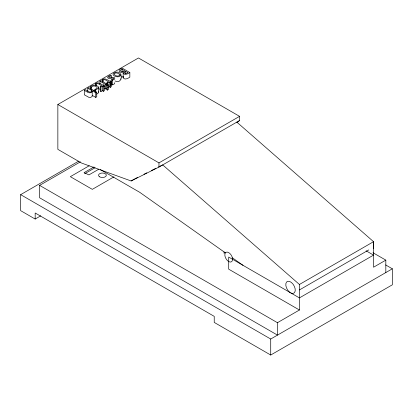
<?xml version="1.0" encoding="UTF-8"?>
<svg xmlns="http://www.w3.org/2000/svg" width="413" height="413" viewBox="0 0 413 413"><rect width="100%" height="100%" fill="white"/><g stroke="black" fill="none" stroke-linecap="round" stroke-linejoin="round"><path stroke-width="0.62" d="M373.548 248.45L373.672 241.796L236.825 122.114M123.162 73.142L123.544 72.032C119.089 73.705 116.776 69.57 122.372 68.217L129.837 72.528L129.837 77.143C128.102 78.341 124.649 80.323 123.162 77.758L123.162 73.142C124.649 75.708 128.102 73.726 129.837 72.528M123.162 77.758L123.208 77.226M120.963 74.608C120.023 79.626 108.082 74.903 115.382 72.332C123.477 69.936 123.1 84.81 115.026 80.969M92.326 91.283C90.953 94.871 86.085 91.49 84.304 90.199L84.304 94.809L89.027 97.416L90.71 97.447L92.228 96.368L92.238 90.752L95.754 92.786L96.75 92.207L96.75 96.823L95.754 97.396L92.238 95.367L92.326 95.899M225.384 252.864L224.966 253.752A5.472 3.159 60 0 0 228.198 261.202A5.472 3.159 60 0 0 232.576 259.302L232.054 256.767A5.472 3.159 60 0 0 225.968 252.328L225.384 252.864L139.754 192.324L100.359 169.578M91.294 89.652L91.294 87.344C92.569 85.238 96.121 85.63 97.194 87.68L96.869 88.49L94.923 89.368L94.923 91.676M90.437 89.156L90.437 86.849L91.81 85.718L93.725 85.145A3.918 2.261 0 0 1 95.95 85.352L97.866 86.296L98.542 87.107A3.247 1.874 0 0 1 98.33 88.351L95.754 89.848L94.923 89.368M237.077 122.542L239.571 120.529L239.571 116.347L138.458 57.97L57.856 104.51L57.856 149.361L81.629 163.089L131.117 180.971L158.969 167.069L239.571 120.529M95.496 85.465L95.496 83.736C97.669 81.5 100.658 83.854 102.63 85.078L103.317 84.686L104.061 85.114L104.061 86.271M102.347 82.089L102.347 79.781C104.52 77.546 107.509 79.9 109.481 81.124L110.168 80.731L110.911 81.16L110.911 85.775M96.183 85.863L96.183 84.133C97.969 82.523 100.039 85.042 101.634 85.656L100.204 86.482L100.204 91.092L100.948 91.526L102.383 90.7L103.472 91.33L104.37 90.7L104.37 86.085L103.374 85.512L104.061 85.114M103.033 81.908L103.033 80.174C104.819 78.568 106.89 81.082 108.485 81.702L107.055 82.528L107.055 84.835M103.472 91.33L103.472 86.715L104.37 86.085M107.798 87.571L109.233 86.745L110.323 87.37L110.323 82.76L111.221 82.13L110.225 81.557L110.911 81.16M110.323 87.37L111.221 86.745L111.221 82.13M270.716 355.03L270.716 339.027L392.35 268.801L392.35 284.805L270.716 355.03L214.228 322.414L214.228 316.358L35.172 212.984L35.172 219.04L40.753 215.818M84.304 90.199L85.3 89.626L89.476 91.985A0.945 0.547 0 0 0 90.808 91.913L91.397 91.232L91.335 90.23L87.788 88.186L87.788 91.645M87.788 88.186L88.785 87.613L96.75 92.207M99.931 84.056L99.931 81.175L100.927 80.602L106.404 83.762L106.404 89.523L107.395 90.096L108.392 89.523L108.392 84.913L107.395 84.34L106.404 84.913L107.395 85.486L108.392 84.913M122.114 69.281L120.539 70.36L120.441 70.876C121.494 72.192 123.601 71.594 124.84 70.855L122.114 69.281L122.114 71.588M125.511 71.242L124.22 72.404L124.778 73.266L126.032 73.493L127.999 72.678L125.511 71.242L125.511 73.55M100.204 86.482L100.948 86.911L102.383 86.085L103.472 86.715M99.931 81.175L105.408 84.34L106.404 83.762M107.055 82.528L107.798 82.956L109.233 82.13L110.323 82.76M104.313 88.32L105.408 88.95L106.404 88.377M35.172 219.04L20.65 210.651L20.65 194.652L78.677 161.147M39.622 185.385L277.453 322.698L277.453 335.098L39.622 197.786L39.622 185.385L80.401 161.844M89.172 165.789L70.339 176.666L92.311 189.35L113.916 176.878M93.978 166.935L84.071 172.655L88.94 174.89L98.862 169.165M84.619 173.78L95.078 167.74M57.856 104.51L158.969 162.887L239.571 116.347M131.117 180.971L134.323 179.118M225.137 252.601L224.037 253.236L224.037 251.909M277.453 322.698L299.43 310.008L299.43 284.474L373.548 241.688L373.548 267.221L385.825 260.133L385.825 272.528M299.461 289.926L368.742 249.932M96.642 94.102L98.33 92.961A3.247 1.874 0 0 0 98.542 91.717M134.86 178.808L137.705 177.389M143.956 174.265L146.796 172.851M151.344 170.579L155.892 168.308M158.731 166.888L162.712 164.906L299.43 284.474M114.799 82.631L114.613 83.658L113.931 84.169L112.419 84.851L111.593 84.371L111.593 79.761L112.419 80.236L113.931 79.559L114.613 79.043L114.799 78.016C113.167 76.069 110.519 78.558 108.753 77.37L109.182 76.55L111.36 75.853L111.36 77.582M111.593 79.761L113.162 79.141L113.668 78.393C111.949 77.293 108.227 80.05 107.483 77.205L109.311 75.708L110.447 75.326L111.36 75.853M123.544 76.648L121.386 76.988M93.183 90.628L95.176 90.731M290.959 293.008L291.748 293.344A6.711 3.872 60 0 0 294.407 286.446A6.711 3.872 60 0 0 286.637 281.96A6.711 3.872 60 0 0 289.296 291.924L290.086 292.502M102.347 79.781L103.033 80.174M95.496 83.736L96.183 84.133M98.599 88.516L100.622 89.683M90.437 86.849L91.294 87.344M372.98 252.72L385.825 260.133M366.13 250.83L373.548 255.11L299.43 297.902L228.704 257.067L228.704 269.173L299.43 310.008M385.654 264.934L392.35 268.801M20.65 194.652L270.716 339.027M232.364 257.8L242.994 265.316M120.849 78.806L120.963 79.224M158.969 162.887L158.969 167.069M112.419 80.236L112.419 84.851M109.233 82.13L109.233 86.745M107.798 82.956L107.798 84.686M107.395 85.486L107.395 90.096M105.408 84.34L105.408 88.95M102.383 86.085L102.383 90.7M100.948 86.911L100.948 91.526M98.635 87.525L98.635 92.14M95.754 89.848L95.754 92.156M95.754 92.786L95.754 97.396M91.335 90.23L91.335 91.965M119.724 75.006L119.62 75.259C118.092 76.88 115.289 75.909 114.21 74.263L114.303 73.746C115.836 72.12 118.624 73.116 119.713 74.748L119.724 75.006M99.693 176.852A3.882 2.241 0 0 0 106.193 175.845A3.882 2.241 0 0 0 101.438 173.099A3.882 2.241 0 0 0 99.693 176.852"/></g></svg>
